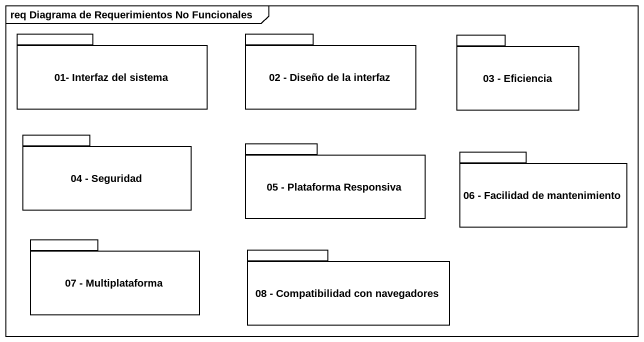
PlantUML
@startuml
mainframe req Diagrama de Requerimientos No Funcionales
package "01- Interfaz del sistema" as p01_Interfaz_del_sistema {
}
package "02 - Diseño de la interfaz" as p02_Diseño_de_la_interfaz {
}
package "03 - Eficiencia" as p03_Eficiencia {
}
package "04 - Seguridad" as p04_Seguridad {
}
package "05 - Plataforma Responsiva" as p05_Plataforma_Responsiva {
}
package "06 - Facilidad de mantenimiento" as p06_Facilidad_de {
}
package "07 - Multiplataforma" as p07_Multiplataforma {
}
package "08 - Compatibilidad con navegadores" as p08_Compatibilidad_con {
}
@enduml
